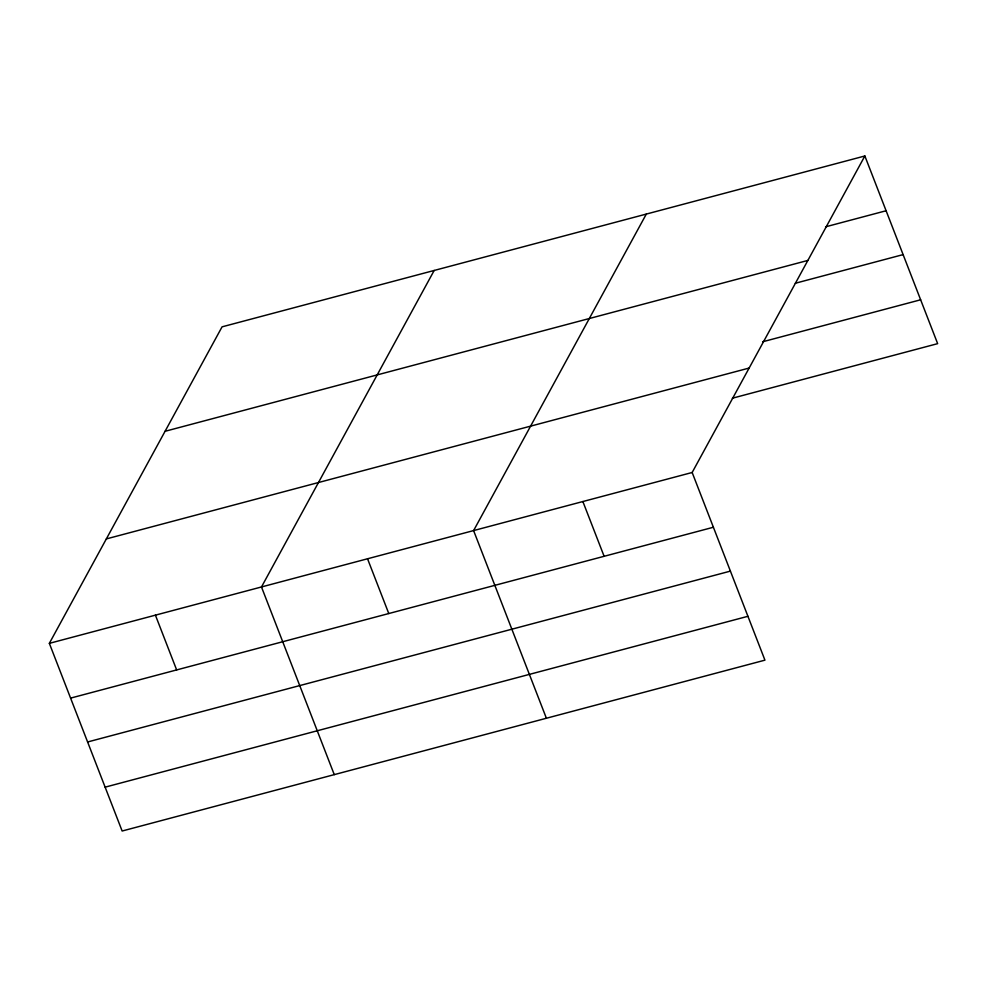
<?xml version="1.0" encoding="UTF-8"?>
<svg xmlns="http://www.w3.org/2000/svg" width="987" height="987" viewBox="0 0 987 987"><rect width="100%" height="100%" fill="white"/><g stroke="black" fill="none" stroke-linecap="round" stroke-linejoin="round"><path stroke-width="1.48" d="M864.859 155.983L692.158 472.489L764.937 660.155L122.141 831.017L49.35 643.351L222.063 326.845L864.859 155.983L937.65 343.649L732.391 398.205M434.181 270.463L261.481 586.969L334.26 774.622M646.312 214.08L473.6 530.587L546.391 718.24M825.564 226.837L886.104 210.749M165.063 431.294L807.872 260.432M795.312 283.257L903.117 254.609M762.63 341.786L920.637 299.789M106.349 538.914L749.145 368.052M49.35 643.351L692.158 472.489M70.595 698.117L713.391 527.255M87.596 741.977L730.405 571.115M105.128 787.157L747.936 616.295M582.873 501.544L604.118 556.298M367.534 558.778L388.779 613.544M155.415 615.16L176.648 669.926"/></g></svg>
